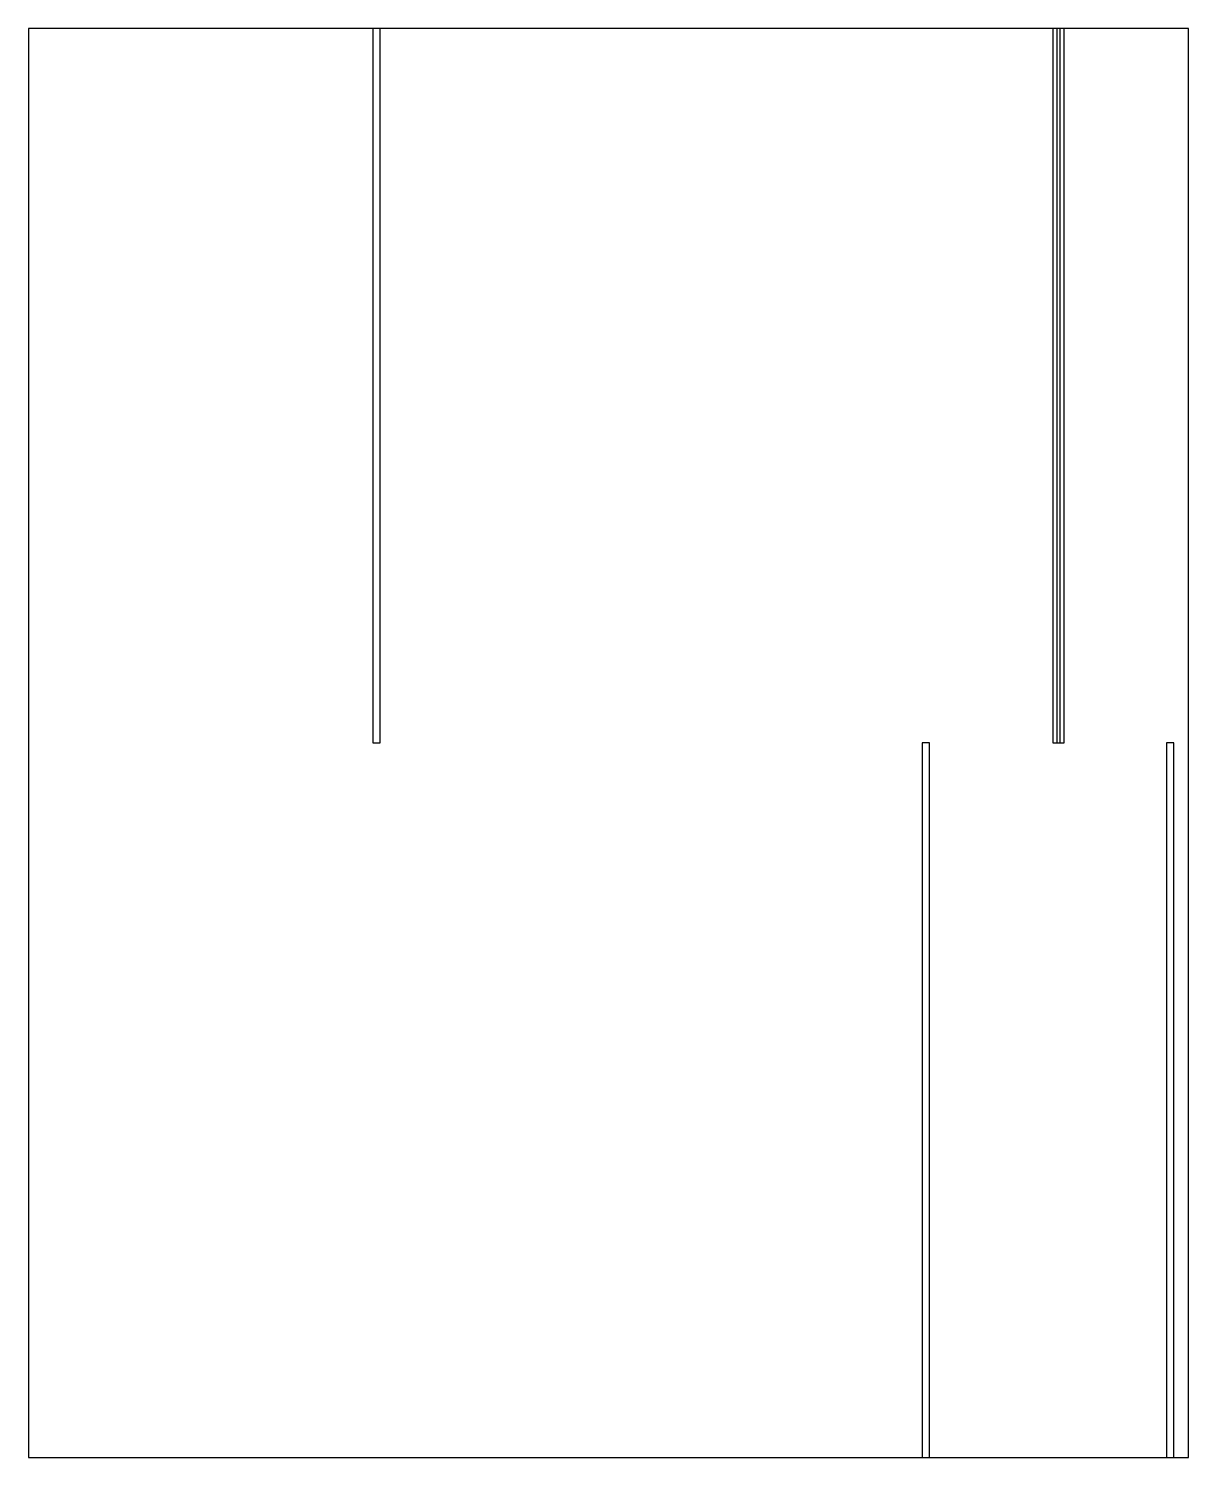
# Model space of a CAD drawing. Header units: millimetres. Extents: x 0 to 487, y 0 to 600.
import ezdxf

# ---------------------------------------------------------------- set-up
doc = ezdxf.new("R2010")
doc.units = ezdxf.units.MM
doc.layers.add('OUTLINE', color=5, linetype='Continuous')
doc.layers.add('SLOT', color=1, linetype='Continuous')

msp = doc.modelspace()

# ---------------------------------------------------------------- linework, layer by layer
at = {"layer": 'OUTLINE'}
msp.add_lwpolyline([(0, 0), (486.95, 0), (486.95, 600), (0, 600), (0, 0)], close=True, dxfattribs=at)
at = {"layer": 'SLOT'}
for points in [[(144.49, 300), (147.59, 300), (147.59, 600), (144.49, 600), (144.49, 300)], [(430, 300), (433.1, 300), (433.1, 600), (430, 600), (430, 300)], [(431.74, 300), (434.84, 300), (434.84, 600), (431.74, 600), (431.74, 300)], [(375.13, 0), (378.23, 0), (378.23, 300), (375.13, 300), (375.13, 0)], [(477.77, 0), (480.87, 0), (480.87, 300), (477.77, 300), (477.77, 0)]]:
    msp.add_lwpolyline(points, close=True, dxfattribs=at)

doc.saveas('drawing.dxf')
